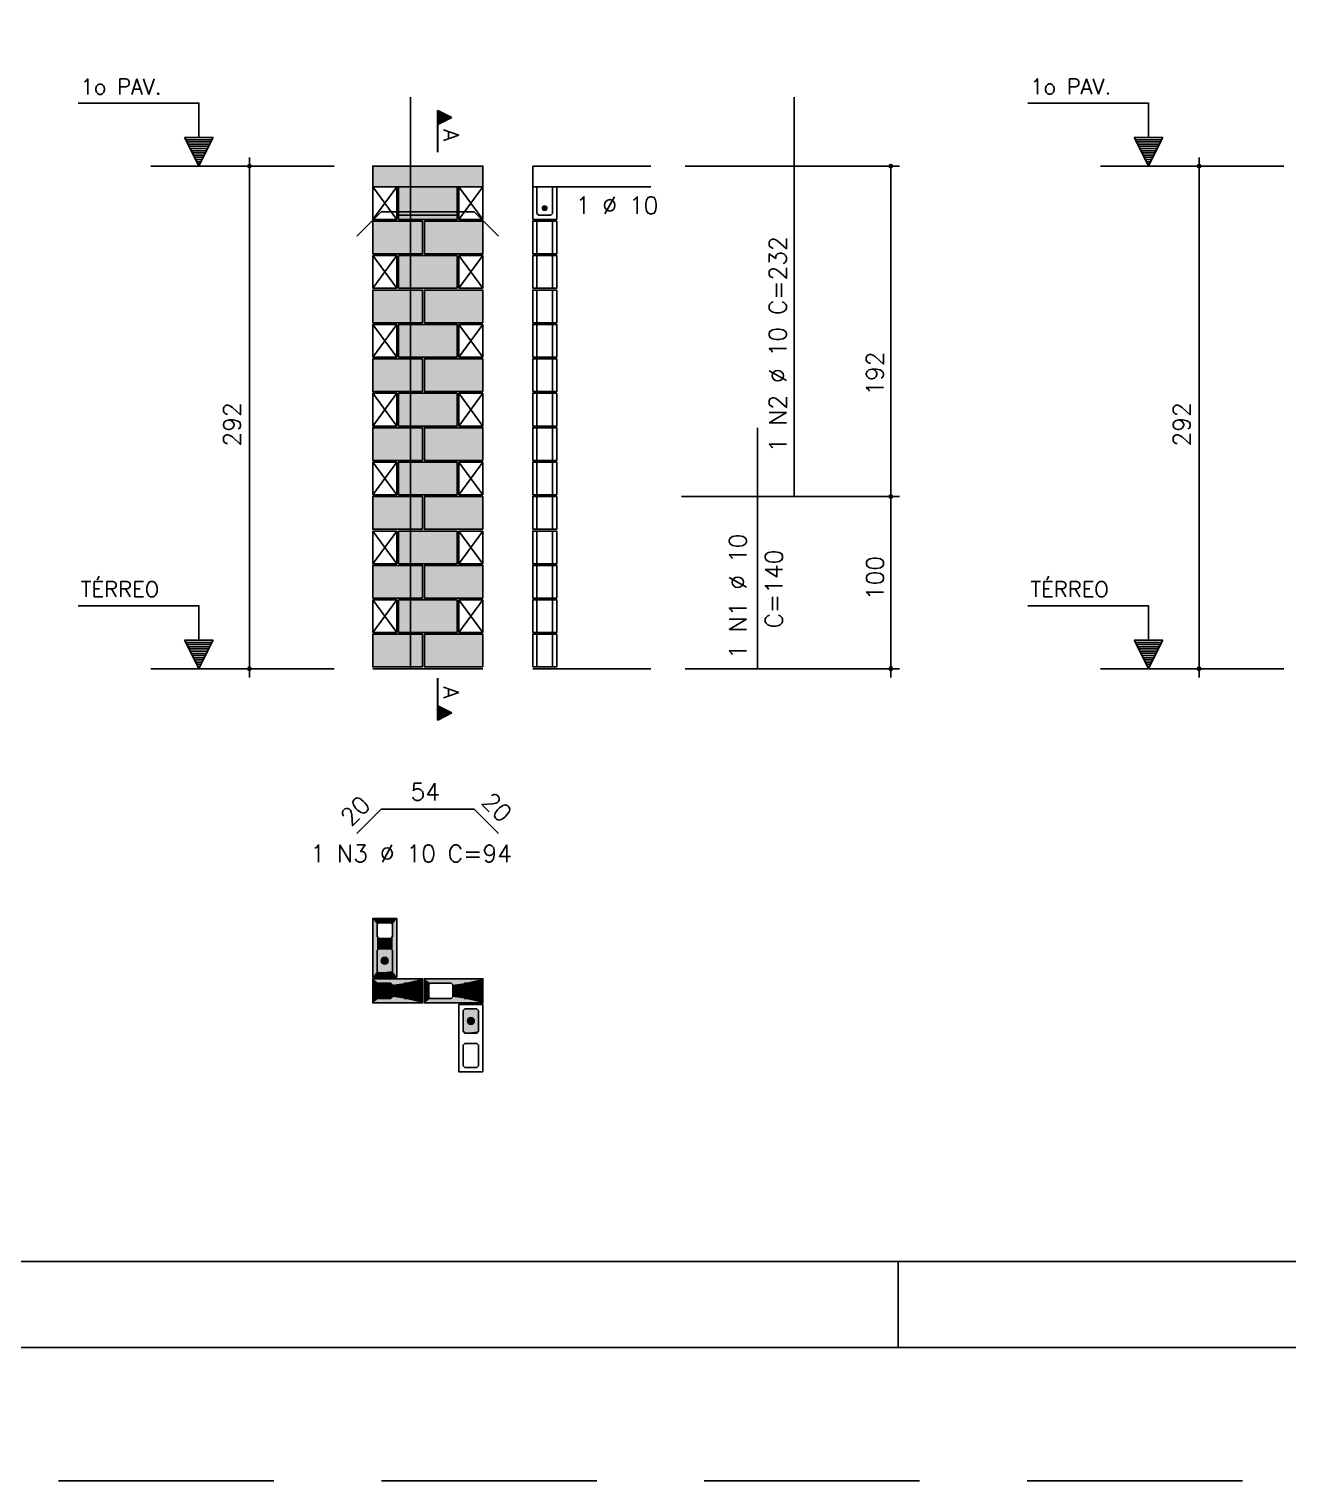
# Model space of a CAD drawing. Extents: x -1.9 to 86, y -1.6 to 60.9.
# Drawn here: x 23.96 to 38.58, y -1.55 to 15.32 of the extents above; entities that cross this region are included whole.
import ezdxf

# ---------------------------------------------------------------- set-up
doc = ezdxf.new("R2010")
doc.units = 0
doc.header["$MEASUREMENT"] = 0
doc.linetypes.add('ESTILO_TQS_0001', pattern=[0.45, 0.3, -0.15])
doc.linetypes.add('HIDDEN', pattern=[0.375, 0.25, -0.125])
doc.layers.get('0').update_dxf_attribs({"linetype": 'CONTINUOUS'})
doc.layers.get('Defpoints').update_dxf_attribs({"linetype": 'CONTINUOUS'})
for name, color, linetype in [('ARQ_FOLHA', 7, 'CONTINUOUS'), ('PENA_01', 1, 'CONTINUOUS'), ('PENA_02', 2, 'CONTINUOUS'), ('PENA_03', 3, 'CONTINUOUS'), ('PENA_05', 5, 'CONTINUOUS'), ('PENA_09', 254, 'CONTINUOUS'), ('PENA_11', 252, 'CONTINUOUS'), ('PENA_21', 100, 'CONTINUOUS'), ('PENA_27', 21, 'CONTINUOUS')]:
    doc.layers.add(name, color=color, linetype=linetype)
doc.styles.get("Standard").update_dxf_attribs({"font": 'ROMANS.SHX'})

# ---------------------------------------------------------------- blocks, each defined once
blk = doc.blocks.new('FOLHA A1 - 841 X 594')
at = {"layer": 'ARQ_FOLHA', "color": 1}
blk.add_line((-500.5, 10), (-500.5, 0), dxfattribs=at)
for points in [[(-841, 0), (0, 0), (0, 594), (-841, 594)], [(-816, 10), (-10, 10), (-10, 584), (-816, 584)]]:
    blk.add_lwpolyline(points, close=True, dxfattribs=at)
at = {"layer": 'Defpoints', "color": 8, "linetype": 'HIDDEN', "ltscale": 100}
blk.add_lwpolyline([(-860.5, 609.5), (-860.5, -15.5), (19.5, -15.5), (19.5, 609.5)], close=True, dxfattribs=at)
blk = doc.blocks.new('*U24')
blk.add_blockref('FOLHA A1 - 841 X 594', (0, 0))

msp = doc.modelspace()

# ---------------------------------------------------------------- linework, layer by layer
at = {"layer": 'PENA_01', "linetype": 'Continuous'}
for p, q in [((25.370268, 13.724869), (27.501132, 13.724869)), ((36.400432, 13.725069), (38.531295, 13.725069)), ((28.248624, 13.154869), (28.928624, 13.154869)), ((25.370268, 7.884869), (27.501132, 7.884869)), ((36.400432, 7.885069), (38.531295, 7.885069))]:
    msp.add_line(p, q, dxfattribs=at)
for points in [[(28.178624, 4.91211), (28.178624, 4.77211), (28.158624, 4.75211), (28.018624, 4.75211), (27.998624, 4.77211), (27.998624, 4.91211), (28.018624, 4.93211), (28.158624, 4.93211), (28.178624, 4.91211)], [(28.178624, 4.61211), (28.178624, 4.37211), (28.158624, 4.35211), (28.018624, 4.35211), (27.998624, 4.37211), (27.998624, 4.61211), (28.018624, 4.63211), (28.158624, 4.63211), (28.178624, 4.61211)], [(28.858624, 4.23211), (28.618624, 4.23211), (28.598624, 4.21211), (28.598624, 4.07211), (28.618624, 4.05211), (28.858624, 4.05211), (28.878624, 4.07211), (28.878624, 4.21211), (28.858624, 4.23211)], [(29.158624, 4.23211), (29.018624, 4.23211), (28.998624, 4.21211), (28.998624, 4.07211), (29.018624, 4.05211), (29.158624, 4.05211), (29.178624, 4.07211), (29.178624, 4.21211), (29.158624, 4.23211)], [(29.158624, 3.65211), (29.178624, 3.67211), (29.178624, 3.91211), (29.158624, 3.93211), (29.018624, 3.93211), (28.998624, 3.91211), (28.998624, 3.67211), (29.018624, 3.65211), (29.158624, 3.65211)], [(29.158624, 3.25211), (29.178624, 3.27211), (29.178624, 3.51211), (29.158624, 3.53211), (29.018624, 3.53211), (28.998624, 3.51211), (28.998624, 3.27211), (29.018624, 3.25211), (29.158624, 3.25211)]]:
    msp.add_lwpolyline(points, dxfattribs=at)
at = {"layer": 'PENA_01', "linetype": 'ESTILO_TQS_0001'}
for points in [[(27.998624, 4.21211), (28.018624, 4.23211), (28.158624, 4.23211), (28.178624, 4.21211), (28.178624, 4.07211), (28.158624, 4.05211), (28.018624, 4.05211), (27.998624, 4.07211), (27.998624, 4.21211)], [(28.298624, 4.21211), (28.318624, 4.23211), (28.458624, 4.23211), (28.478624, 4.21211), (28.478624, 4.07211), (28.458624, 4.05211), (28.318624, 4.05211), (28.298624, 4.07211), (28.298624, 4.21211)]]:
    msp.add_lwpolyline(points, dxfattribs=at)
at = {"layer": 'PENA_02', "linetype": 'Continuous'}
for p, q in [((27.948624, 13.104869), (27.948624, 13.484869)), ((27.948624, 13.484869), (28.228624, 13.484869)), ((28.228624, 13.484869), (28.228624, 13.104869)), ((28.948624, 13.104869), (28.948624, 13.484869)), ((28.948624, 13.484869), (29.228624, 13.484869)), ((29.228624, 13.484869), (29.228624, 13.104869)), ((28.228624, 13.104869), (27.948624, 13.104869)), ((29.228624, 13.104869), (28.948624, 13.104869)), ((27.948624, 12.304869), (27.948624, 12.684869)), ((27.948624, 12.684869), (28.228624, 12.684869)), ((28.228624, 12.684869), (28.228624, 12.304869)), ((28.948624, 12.304869), (28.948624, 12.684869)), ((28.948624, 12.684869), (29.228624, 12.684869)), ((29.228624, 12.684869), (29.228624, 12.304869)), ((28.228624, 12.304869), (27.948624, 12.304869)), ((29.228624, 12.304869), (28.948624, 12.304869)), ((27.948624, 11.504869), (27.948624, 11.884869)), ((27.948624, 11.884869), (28.228624, 11.884869)), ((28.228624, 11.884869), (28.228624, 11.504869)), ((28.948624, 11.504869), (28.948624, 11.884869)), ((28.948624, 11.884869), (29.228624, 11.884869)), ((29.228624, 11.884869), (29.228624, 11.504869)), ((28.228624, 11.504869), (27.948624, 11.504869)), ((29.228624, 11.504869), (28.948624, 11.504869)), ((27.948624, 10.704869), (27.948624, 11.084869)), ((27.948624, 11.084869), (28.228624, 11.084869)), ((28.228624, 11.084869), (28.228624, 10.704869)), ((28.948624, 10.704869), (28.948624, 11.084869)), ((28.948624, 11.084869), (29.228624, 11.084869)), ((29.228624, 11.084869), (29.228624, 10.704869)), ((28.228624, 10.704869), (27.948624, 10.704869)), ((29.228624, 10.704869), (28.948624, 10.704869)), ((27.948624, 9.904869), (27.948624, 10.284869)), ((27.948624, 10.284869), (28.228624, 10.284869)), ((28.228624, 10.284869), (28.228624, 9.904869)), ((28.948624, 9.904869), (28.948624, 10.284869)), ((28.948624, 10.284869), (29.228624, 10.284869)), ((29.228624, 10.284869), (29.228624, 9.904869)), ((28.228624, 9.904869), (27.948624, 9.904869)), ((29.228624, 9.904869), (28.948624, 9.904869)), ((27.948624, 9.104869), (27.948624, 9.484869)), ((27.948624, 9.484869), (28.228624, 9.484869)), ((28.228624, 9.484869), (28.228624, 9.104869)), ((28.948624, 9.104869), (28.948624, 9.484869)), ((28.948624, 9.484869), (29.228624, 9.484869)), ((29.228624, 9.484869), (29.228624, 9.104869)), ((28.228624, 9.104869), (27.948624, 9.104869)), ((29.228624, 9.104869), (28.948624, 9.104869)), ((27.948624, 8.304869), (27.948624, 8.684869)), ((27.948624, 8.684869), (28.228624, 8.684869)), ((28.228624, 8.684869), (28.228624, 8.304869)), ((28.948624, 8.304869), (28.948624, 8.684869)), ((28.948624, 8.684869), (29.228624, 8.684869)), ((29.228624, 8.684869), (29.228624, 8.304869)), ((28.228624, 8.304869), (27.948624, 8.304869)), ((29.228624, 8.304869), (28.948624, 8.304869)), ((27.948624, 7.884869), (29.228624, 7.884869))]:
    msp.add_line(p, q, dxfattribs=at)
for points in [[(29.228624, 13.484869), (29.228624, 13.724869), (27.948624, 13.724869), (27.948624, 13.484869), (29.228624, 13.484869)], [(28.248624, 13.104869), (28.928624, 13.104869), (28.928624, 13.484869), (28.248624, 13.484869), (28.248624, 13.104869)], [(27.948624, 12.704869), (28.528624, 12.704869), (28.528624, 13.084869), (27.948624, 13.084869), (27.948624, 12.704869)], [(28.548624, 12.704869), (29.228624, 12.704869), (29.228624, 13.084869), (28.548624, 13.084869), (28.548624, 12.704869)], [(28.928624, 12.304869), (28.248624, 12.304869), (28.248624, 12.684869), (28.928624, 12.684869), (28.928624, 12.304869)], [(28.528624, 11.904869), (27.948624, 11.904869), (27.948624, 12.284869), (28.528624, 12.284869), (28.528624, 11.904869)], [(29.228624, 11.904869), (28.548624, 11.904869), (28.548624, 12.284869), (29.228624, 12.284869), (29.228624, 11.904869)], [(28.928624, 11.504869), (28.248624, 11.504869), (28.248624, 11.884869), (28.928624, 11.884869), (28.928624, 11.504869)], [(28.528624, 11.104869), (27.948624, 11.104869), (27.948624, 11.484869), (28.528624, 11.484869), (28.528624, 11.104869)], [(29.228624, 11.104869), (28.548624, 11.104869), (28.548624, 11.484869), (29.228624, 11.484869), (29.228624, 11.104869)], [(28.928624, 10.704869), (28.248624, 10.704869), (28.248624, 11.084869), (28.928624, 11.084869), (28.928624, 10.704869)], [(28.528624, 10.304869), (27.948624, 10.304869), (27.948624, 10.684869), (28.528624, 10.684869), (28.528624, 10.304869)], [(29.228624, 10.304869), (28.548624, 10.304869), (28.548624, 10.684869), (29.228624, 10.684869), (29.228624, 10.304869)], [(28.928624, 9.904869), (28.248624, 9.904869), (28.248624, 10.284869), (28.928624, 10.284869), (28.928624, 9.904869)], [(28.528624, 9.504869), (27.948624, 9.504869), (27.948624, 9.884869), (28.528624, 9.884869), (28.528624, 9.504869)], [(29.228624, 9.504869), (28.548624, 9.504869), (28.548624, 9.884869), (29.228624, 9.884869), (29.228624, 9.504869)], [(28.928624, 9.104869), (28.248624, 9.104869), (28.248624, 9.484869), (28.928624, 9.484869), (28.928624, 9.104869)], [(28.528624, 8.704869), (27.948624, 8.704869), (27.948624, 9.084869), (28.528624, 9.084869), (28.528624, 8.704869)], [(29.228624, 8.704869), (28.548624, 8.704869), (28.548624, 9.084869), (29.228624, 9.084869), (29.228624, 8.704869)], [(28.928624, 8.304869), (28.248624, 8.304869), (28.248624, 8.684869), (28.928624, 8.684869), (28.928624, 8.304869)], [(28.528624, 7.904869), (27.948624, 7.904869), (27.948624, 8.284869), (28.528624, 8.284869), (28.528624, 7.904869)], [(29.228624, 7.904869), (28.548624, 7.904869), (28.548624, 8.284869), (29.228624, 8.284869), (29.228624, 7.904869)], [(28.228624, 4.98211), (28.228624, 4.30211), (27.948624, 4.30211), (27.948624, 4.98211), (28.228624, 4.98211)], [(27.948624, 4.28211), (28.528624, 4.28211), (28.528624, 4.00211), (27.948624, 4.00211), (27.948624, 4.28211)], [(29.228624, 4.28211), (28.548624, 4.28211), (28.548624, 4.00211), (29.228624, 4.00211), (29.228624, 4.28211)], [(29.228624, 3.20211), (29.228624, 3.98211), (28.948624, 3.98211), (28.948624, 3.20211), (29.228624, 3.20211)]]:
    msp.add_lwpolyline(points, dxfattribs=at)
for centre, radius in [((26.516414, 13.724869), 0.02), ((26.516414, 13.724869), 0.01), ((33.966595, 13.724869), 0.02), ((33.966595, 13.724869), 0.01), ((37.546577, 13.725069), 0.02), ((37.546577, 13.725069), 0.01), ((33.966595, 9.884869), 0.02), ((33.966595, 9.884869), 0.01), ((26.516414, 7.884869), 0.02), ((26.516414, 7.884869), 0.01), ((33.966595, 7.884869), 0.02), ((33.966595, 7.884869), 0.01), ((37.546577, 7.885069), 0.02), ((37.546577, 7.885069), 0.01)]:
    msp.add_circle(centre, radius, dxfattribs=at)
at = {"layer": 'PENA_03', "linetype": 'Continuous'}
for p, q in [((25.929267, 14.456734), (24.529267, 14.456734)), ((25.929267, 14.056734), (25.929267, 14.456734)), ((25.930667, 14.056734), (25.930667, 14.458134)), ((28.702642, 13.886184), (28.702642, 14.372566)), ((28.702642, 14.372566), (28.868575, 14.2896)), ((28.703337, 14.371438), (28.867014, 14.2896)), ((28.703338, 14.371438), (28.703338, 14.207761)), ((28.715406, 14.366184), (28.715406, 14.213015)), ((28.72817, 14.359802), (28.72817, 14.219397)), ((28.740934, 14.35342), (28.740934, 14.225779)), ((28.753698, 14.347038), (28.753698, 14.232161)), ((28.766462, 14.340656), (28.766462, 14.238543)), ((36.95943, 14.456934), (35.55943, 14.456934)), ((36.95943, 14.056934), (36.95943, 14.456934)), ((36.96083, 14.056934), (36.96083, 14.458334)), ((28.868575, 14.2896), (28.703337, 14.206981)), ((28.867014, 14.2896), (28.703338, 14.207761)), ((28.703338, 14.206981), (28.703338, 13.886184)), ((28.779226, 14.334274), (28.779226, 14.244925)), ((28.79199, 14.327892), (28.79199, 14.251307)), ((28.804754, 14.32151), (28.804754, 14.257689)), ((28.817518, 14.315128), (28.817518, 14.264071)), ((28.830282, 14.308746), (28.830282, 14.270453)), ((28.843047, 14.302364), (28.843047, 14.276835)), ((28.855811, 14.295982), (28.855811, 14.283218)), ((25.929967, 13.724869), (25.764034, 14.056734)), ((25.764034, 14.056734), (25.929267, 14.056734)), ((25.929967, 13.727991), (25.76629, 14.055343)), ((26.093643, 14.055343), (25.76629, 14.055343)), ((26.083136, 14.031206), (25.776797, 14.031206)), ((26.070372, 14.005678), (25.789562, 14.005678)), ((26.0959, 14.056734), (25.929967, 13.724869)), ((26.093643, 14.055344), (25.929967, 13.72799)), ((25.930667, 14.056734), (26.0959, 14.056734)), ((36.96013, 13.725069), (36.794197, 14.056934)), ((36.794197, 14.056934), (36.95943, 14.056934)), ((36.96013, 13.728191), (36.796453, 14.055543)), ((37.123806, 14.055543), (36.796453, 14.055543)), ((37.113299, 14.031406), (36.806961, 14.031406)), ((37.100535, 14.005878), (36.819725, 14.005878)), ((37.126063, 14.056934), (36.96013, 13.725069)), ((37.123806, 14.055544), (36.96013, 13.72819)), ((36.96083, 14.056934), (37.126063, 14.056934)), ((26.057608, 13.98015), (25.802326, 13.98015)), ((26.044843, 13.954622), (25.81509, 13.954622)), ((26.032079, 13.929094), (25.827854, 13.929094)), ((26.019315, 13.903566), (25.840618, 13.903566)), ((26.006551, 13.878038), (25.853382, 13.878038)), ((25.993787, 13.85251), (25.866146, 13.85251)), ((37.087771, 13.98035), (36.832489, 13.98035)), ((37.075006, 13.954822), (36.845253, 13.954822)), ((37.062242, 13.929294), (36.858017, 13.929294)), ((37.049478, 13.903766), (36.870781, 13.903766)), ((37.036714, 13.878238), (36.883545, 13.878238)), ((37.02395, 13.85271), (36.896309, 13.85271)), ((25.981023, 13.826982), (25.87891, 13.826982)), ((25.968259, 13.801454), (25.891674, 13.801454)), ((25.955495, 13.775925), (25.904438, 13.775925)), ((25.942731, 13.750397), (25.917203, 13.750397)), ((26.516414, 7.784336), (26.516414, 13.824869)), ((29.806599, 13.724869), (29.806599, 13.104869)), ((29.806599, 13.724869), (31.177279, 13.724869)), ((31.577279, 13.724869), (34.066595, 13.724869)), ((33.966595, 7.784336), (33.966595, 13.724869)), ((37.011186, 13.827182), (36.909073, 13.827182)), ((36.998422, 13.801654), (36.921837, 13.801654)), ((36.985658, 13.776125), (36.934601, 13.776125)), ((36.972894, 13.750597), (36.947366, 13.750597)), ((37.546577, 7.784536), (37.546577, 13.825069)), ((28.228624, 13.104869), (27.948624, 13.484869)), ((27.948624, 13.104869), (28.228624, 13.484869)), ((29.228624, 13.104869), (28.948624, 13.484869)), ((28.948624, 13.104869), (29.228624, 13.484869)), ((29.806599, 13.484869), (31.177279, 13.484869)), ((29.856599, 12.704869), (29.856599, 13.084869)), ((30.036599, 12.704869), (30.036599, 13.084869)), ((28.228624, 12.304869), (27.948624, 12.684869)), ((27.948624, 12.304869), (28.228624, 12.684869)), ((29.228624, 12.304869), (28.948624, 12.684869)), ((28.948624, 12.304869), (29.228624, 12.684869)), ((29.856599, 12.304869), (29.856599, 12.684869)), ((30.036599, 12.304869), (30.036599, 12.684869)), ((29.856599, 11.904869), (29.856599, 12.284869)), ((30.036599, 11.904869), (30.036599, 12.284869)), ((28.228624, 11.504869), (27.948624, 11.884869)), ((27.948624, 11.504869), (28.228624, 11.884869)), ((29.228624, 11.504869), (28.948624, 11.884869)), ((28.948624, 11.504869), (29.228624, 11.884869)), ((29.856599, 11.504869), (29.856599, 11.884869)), ((30.036599, 11.504869), (30.036599, 11.884869)), ((29.856599, 11.104869), (29.856599, 11.484869)), ((30.036599, 11.104869), (30.036599, 11.484869)), ((28.228624, 10.704869), (27.948624, 11.084869)), ((27.948624, 10.704869), (28.228624, 11.084869)), ((29.228624, 10.704869), (28.948624, 11.084869)), ((28.948624, 10.704869), (29.228624, 11.084869)), ((29.856599, 10.704869), (29.856599, 11.084869)), ((30.036599, 10.704869), (30.036599, 11.084869)), ((29.856599, 10.304869), (29.856599, 10.684869)), ((30.036599, 10.304869), (30.036599, 10.684869)), ((28.228624, 9.904869), (27.948624, 10.284869)), ((27.948624, 9.904869), (28.228624, 10.284869)), ((29.228624, 9.904869), (28.948624, 10.284869)), ((28.948624, 9.904869), (29.228624, 10.284869)), ((29.856599, 9.904869), (29.856599, 10.284869)), ((30.036599, 9.904869), (30.036599, 10.284869)), ((29.856599, 9.504869), (29.856599, 9.884869)), ((30.036599, 9.504869), (30.036599, 9.884869)), ((31.535347, 9.884869), (34.066595, 9.884869)), ((28.228624, 9.104869), (27.948624, 9.484869)), ((27.948624, 9.104869), (28.228624, 9.484869)), ((29.228624, 9.104869), (28.948624, 9.484869)), ((28.948624, 9.104869), (29.228624, 9.484869)), ((29.856599, 9.104869), (29.856599, 9.484869)), ((30.036599, 9.104869), (30.036599, 9.484869)), ((29.856599, 8.704869), (29.856599, 9.084869)), ((30.036599, 8.704869), (30.036599, 9.084869)), ((25.929267, 8.616734), (24.529267, 8.616734)), ((25.929267, 8.216734), (25.929267, 8.616734)), ((25.930667, 8.216734), (25.930667, 8.618134)), ((28.228624, 8.304869), (27.948624, 8.684869)), ((27.948624, 8.304869), (28.228624, 8.684869)), ((29.228624, 8.304869), (28.948624, 8.684869)), ((28.948624, 8.304869), (29.228624, 8.684869)), ((29.856599, 8.304869), (29.856599, 8.684869)), ((30.036599, 8.304869), (30.036599, 8.684869)), ((36.95943, 8.616934), (35.55943, 8.616934)), ((36.95943, 8.216934), (36.95943, 8.616934)), ((36.96083, 8.216934), (36.96083, 8.618334)), ((29.856599, 7.904869), (29.856599, 8.284869)), ((30.036599, 7.904869), (30.036599, 8.284869)), ((25.929967, 7.884869), (25.764034, 8.216734)), ((25.764034, 8.216734), (25.929267, 8.216734)), ((25.929967, 7.887991), (25.76629, 8.215343)), ((26.093643, 8.215343), (25.76629, 8.215343)), ((26.083136, 8.191206), (25.776797, 8.191206)), ((26.070372, 8.165678), (25.789562, 8.165678)), ((26.057608, 8.14015), (25.802326, 8.14015)), ((26.044843, 8.114622), (25.81509, 8.114622)), ((26.0959, 8.216734), (25.929967, 7.884869)), ((26.093643, 8.215344), (25.929967, 7.88799)), ((25.930667, 8.216734), (26.0959, 8.216734)), ((36.96013, 7.885069), (36.794197, 8.216934)), ((36.794197, 8.216934), (36.95943, 8.216934)), ((36.96013, 7.888191), (36.796453, 8.215543)), ((37.123806, 8.215543), (36.796453, 8.215543)), ((37.113299, 8.191406), (36.806961, 8.191406)), ((37.100535, 8.165878), (36.819725, 8.165878)), ((37.087771, 8.14035), (36.832489, 8.14035)), ((37.075006, 8.114822), (36.845253, 8.114822)), ((37.126063, 8.216934), (36.96013, 7.885069)), ((37.123806, 8.215544), (36.96013, 7.88819)), ((36.96083, 8.216934), (37.126063, 8.216934)), ((26.032079, 8.089094), (25.827854, 8.089094)), ((26.019315, 8.063566), (25.840618, 8.063566)), ((26.006551, 8.038038), (25.853382, 8.038038)), ((25.993787, 8.01251), (25.866146, 8.01251)), ((25.981023, 7.986982), (25.87891, 7.986982)), ((25.968259, 7.961454), (25.891674, 7.961454)), ((25.955495, 7.935925), (25.904438, 7.935925)), ((37.062242, 8.089294), (36.858017, 8.089294)), ((37.049478, 8.063766), (36.870781, 8.063766)), ((37.036714, 8.038238), (36.883545, 8.038238)), ((37.02395, 8.01271), (36.896309, 8.01271)), ((37.011186, 7.987182), (36.909073, 7.987182)), ((36.998422, 7.961654), (36.921837, 7.961654)), ((36.985658, 7.936125), (36.934601, 7.936125)), ((25.942731, 7.910397), (25.917203, 7.910397)), ((28.702642, 7.774011), (28.702642, 7.287629)), ((28.703338, 7.453214), (28.703338, 7.774011)), ((29.806599, 7.884869), (31.177279, 7.884869)), ((31.577279, 7.884869), (34.066595, 7.884869)), ((36.972894, 7.910597), (36.947366, 7.910597)), ((28.868575, 7.370595), (28.703337, 7.453214)), ((28.703338, 7.288757), (28.703338, 7.452434)), ((28.867014, 7.370595), (28.703338, 7.452434)), ((28.715406, 7.294011), (28.715406, 7.44718)), ((28.72817, 7.300393), (28.72817, 7.440798)), ((28.740934, 7.306775), (28.740934, 7.434416)), ((28.753698, 7.313157), (28.753698, 7.428034)), ((28.702642, 7.287629), (28.868575, 7.370595)), ((28.703337, 7.288757), (28.867014, 7.370595)), ((28.766462, 7.319539), (28.766462, 7.421652)), ((28.779226, 7.325921), (28.779226, 7.41527)), ((28.79199, 7.332303), (28.79199, 7.408888)), ((28.804754, 7.338685), (28.804754, 7.402506)), ((28.817518, 7.345067), (28.817518, 7.396124)), ((28.830282, 7.351449), (28.830282, 7.389742)), ((28.843047, 7.357831), (28.843047, 7.38336)), ((28.855811, 7.364213), (28.855811, 7.376977))]:
    msp.add_line(p, q, dxfattribs=at)
for points in [[(29.806599, 13.104869), (30.086599, 13.104869), (30.086599, 13.484869)], [(30.036599, 13.484869), (30.036599, 13.174869), (30.016599, 13.154869), (29.876599, 13.154869), (29.856599, 13.174869), (29.856599, 13.484869)], [(29.971148, 13.235859), (29.968987, 13.246027), (29.962876, 13.254437), (29.953874, 13.259635), (29.943535, 13.260722), (29.933648, 13.25751), (29.925923, 13.250554), (29.921695, 13.241057), (29.921695, 13.230661), (29.925923, 13.221164), (29.933648, 13.214208), (29.943535, 13.210996), (29.953874, 13.212082), (29.962876, 13.21728), (29.968987, 13.22569), (29.971148, 13.235859)], [(29.806599, 12.704869), (30.086599, 12.704869), (30.086599, 13.084869), (29.806599, 13.084869), (29.806599, 12.704869)], [(29.806599, 12.304869), (30.086599, 12.304869), (30.086599, 12.684869), (29.806599, 12.684869), (29.806599, 12.304869)], [(29.806599, 11.904869), (30.086599, 11.904869), (30.086599, 12.284869), (29.806599, 12.284869), (29.806599, 11.904869)], [(29.806599, 11.504869), (30.086599, 11.504869), (30.086599, 11.884869), (29.806599, 11.884869), (29.806599, 11.504869)], [(29.806599, 11.104869), (30.086599, 11.104869), (30.086599, 11.484869), (29.806599, 11.484869), (29.806599, 11.104869)], [(29.806599, 10.704869), (30.086599, 10.704869), (30.086599, 11.084869), (29.806599, 11.084869), (29.806599, 10.704869)], [(29.806599, 10.304869), (30.086599, 10.304869), (30.086599, 10.684869), (29.806599, 10.684869), (29.806599, 10.304869)], [(29.806599, 9.904869), (30.086599, 9.904869), (30.086599, 10.284869), (29.806599, 10.284869), (29.806599, 9.904869)], [(29.806599, 9.504869), (30.086599, 9.504869), (30.086599, 9.884869), (29.806599, 9.884869), (29.806599, 9.504869)], [(29.806599, 9.104869), (30.086599, 9.104869), (30.086599, 9.484869), (29.806599, 9.484869), (29.806599, 9.104869)], [(29.806599, 8.704869), (30.086599, 8.704869), (30.086599, 9.084869), (29.806599, 9.084869), (29.806599, 8.704869)], [(29.806599, 8.304869), (30.086599, 8.304869), (30.086599, 8.684869), (29.806599, 8.684869), (29.806599, 8.304869)], [(29.806599, 7.904869), (30.086599, 7.904869), (30.086599, 8.284869), (29.806599, 8.284869), (29.806599, 7.904869)], [(28.018624, 4.35211), (27.998624, 4.37211), (27.998624, 4.61211), (28.018624, 4.63211), (28.158624, 4.63211), (28.178624, 4.61211), (28.178624, 4.37211), (28.158624, 4.35211), (28.018624, 4.35211)], [(28.178624, 4.07211), (28.158624, 4.05211), (28.018624, 4.05211), (27.998624, 4.07211), (27.998624, 4.21211), (28.018624, 4.23211), (28.158624, 4.23211), (28.178624, 4.21211), (28.178624, 4.07211)], [(28.478624, 4.07211), (28.458624, 4.05211), (28.318624, 4.05211), (28.298624, 4.07211), (28.298624, 4.21211), (28.318624, 4.23211), (28.458624, 4.23211), (28.478624, 4.21211), (28.478624, 4.07211)], [(29.178624, 4.07211), (29.158624, 4.05211), (29.018624, 4.05211), (28.998624, 4.07211), (28.998624, 4.21211), (29.018624, 4.23211), (29.158624, 4.23211), (29.178624, 4.21211), (29.178624, 4.07211)], [(29.018624, 3.65211), (28.998624, 3.67211), (28.998624, 3.91211), (29.018624, 3.93211), (29.158624, 3.93211), (29.178624, 3.91211), (29.178624, 3.67211), (29.158624, 3.65211), (29.018624, 3.65211)]]:
    msp.add_lwpolyline(points, dxfattribs=at)
for centre, radius in [((29.946148, 13.235859), 0.025), ((28.088624, 4.49211), 0.04), ((28.088624, 4.14211), 0.04), ((28.388624, 4.14211), 0.04), ((29.088624, 4.14211), 0.04), ((29.088624, 3.79211), 0.04)]:
    msp.add_circle(centre, radius, dxfattribs=at)
for points in [[(29.971148, 13.235859), (29.925923, 13.250554), (29.921695, 13.241057)], [(29.971148, 13.235859), (29.921695, 13.241057), (29.921695, 13.230661)], [(29.971148, 13.235859), (29.921695, 13.230661), (29.925923, 13.221164)], [(29.971148, 13.235859), (29.933648, 13.25751), (29.922656, 13.244409)], [(29.971148, 13.235859), (29.922656, 13.244409), (29.922656, 13.227308)], [(29.971148, 13.235859), (29.922656, 13.227308), (29.933648, 13.214208)], [(29.971148, 13.235859), (29.933648, 13.25751), (29.925923, 13.250554)], [(29.971148, 13.235859), (29.925923, 13.221164), (29.933648, 13.214208)], [(29.971148, 13.235859), (29.943535, 13.260722), (29.933648, 13.25751)], [(29.971148, 13.235859), (29.950489, 13.260479), (29.933648, 13.25751)], [(29.971148, 13.235859), (29.933648, 13.214208), (29.950489, 13.211239)], [(29.971148, 13.235859), (29.933648, 13.214208), (29.943535, 13.210996)], [(29.971148, 13.235859), (29.953874, 13.259635), (29.943535, 13.260722)], [(29.971148, 13.235859), (29.943535, 13.210996), (29.953874, 13.212082)], [(29.971148, 13.235859), (29.965299, 13.251929), (29.950489, 13.260479)], [(29.971148, 13.235859), (29.950489, 13.211239), (29.965299, 13.219789)], [(29.971148, 13.235859), (29.962876, 13.254437), (29.953874, 13.259635)], [(29.971148, 13.235859), (29.953874, 13.212082), (29.962876, 13.21728)], [(29.971148, 13.235859), (29.968987, 13.246027), (29.962876, 13.254437)], [(29.971148, 13.235859), (29.962876, 13.21728), (29.968987, 13.22569)], [(29.971148, 13.235859), (29.965299, 13.219789), (29.971148, 13.235859)], [(29.971148, 13.235859), (29.968987, 13.22569), (29.971148, 13.235859)], [(28.128624, 4.49211), (28.068624, 4.526751), (28.051036, 4.505791)], [(28.128624, 4.49211), (28.051036, 4.505791), (28.051036, 4.478429)], [(28.128624, 4.49211), (28.051036, 4.478429), (28.068624, 4.457469)], [(28.128624, 4.49211), (28.09557, 4.531502), (28.068624, 4.526751)], [(28.128624, 4.49211), (28.068624, 4.457469), (28.09557, 4.452717)], [(28.128624, 4.49211), (28.119266, 4.517821), (28.09557, 4.531502)], [(28.128624, 4.49211), (28.09557, 4.452717), (28.119266, 4.466398)], [(28.128624, 4.49211), (28.119266, 4.466398), (28.128624, 4.49211)], [(28.128624, 4.14211), (28.068624, 4.176751), (28.051036, 4.155791)], [(28.128624, 4.14211), (28.051036, 4.155791), (28.051036, 4.128429)], [(28.128624, 4.14211), (28.051036, 4.128429), (28.068624, 4.107469)], [(28.128624, 4.14211), (28.09557, 4.181502), (28.068624, 4.176751)], [(28.128624, 4.14211), (28.068624, 4.107469), (28.09557, 4.102717)], [(28.128624, 4.14211), (28.119266, 4.167821), (28.09557, 4.181502)], [(28.128624, 4.14211), (28.09557, 4.102717), (28.119266, 4.116398)], [(28.128624, 4.14211), (28.119266, 4.116398), (28.128624, 4.14211)], [(28.428624, 4.14211), (28.368624, 4.176751), (28.351036, 4.155791)], [(28.428624, 4.14211), (28.351036, 4.155791), (28.351036, 4.128429)], [(28.428624, 4.14211), (28.351036, 4.128429), (28.368624, 4.107469)], [(28.428624, 4.14211), (28.39557, 4.181502), (28.368624, 4.176751)], [(28.428624, 4.14211), (28.368624, 4.107469), (28.39557, 4.102717)], [(28.428624, 4.14211), (28.419266, 4.167821), (28.39557, 4.181502)], [(28.428624, 4.14211), (28.39557, 4.102717), (28.419266, 4.116398)], [(28.428624, 4.14211), (28.419266, 4.116398), (28.428624, 4.14211)], [(29.128624, 4.14211), (29.068624, 4.176751), (29.051036, 4.155791)], [(29.128624, 4.14211), (29.051036, 4.155791), (29.051036, 4.128429)], [(29.128624, 4.14211), (29.051036, 4.128429), (29.068624, 4.107469)], [(29.128624, 4.14211), (29.09557, 4.181502), (29.068624, 4.176751)], [(29.128624, 4.14211), (29.068624, 4.107469), (29.09557, 4.102717)], [(29.128624, 4.14211), (29.119266, 4.167821), (29.09557, 4.181502)], [(29.128624, 4.14211), (29.09557, 4.102717), (29.119266, 4.116398)], [(29.128624, 4.14211), (29.119266, 4.116398), (29.128624, 4.14211)], [(29.128624, 3.79211), (29.068624, 3.826751), (29.051036, 3.805791)], [(29.128624, 3.79211), (29.051036, 3.805791), (29.051036, 3.778429)], [(29.128624, 3.79211), (29.051036, 3.778429), (29.068624, 3.757469)], [(29.128624, 3.79211), (29.09557, 3.831502), (29.068624, 3.826751)], [(29.128624, 3.79211), (29.068624, 3.757469), (29.09557, 3.752717)], [(29.128624, 3.79211), (29.119266, 3.817821), (29.09557, 3.831502)], [(29.128624, 3.79211), (29.09557, 3.752717), (29.119266, 3.766398)], [(29.128624, 3.79211), (29.119266, 3.766398), (29.128624, 3.79211)]]:
    msp.add_solid(points, dxfattribs=at)
at = {"layer": 'PENA_05', "linetype": 'Continuous'}
for p, q in [((32.842844, 9.884869), (32.842844, 14.524869)), ((28.048624, 13.194869), (27.765781, 12.912026)), ((29.128624, 13.194869), (28.048624, 13.194869)), ((29.411467, 12.912026), (29.128624, 13.194869)), ((32.41692, 7.884869), (32.41692, 10.684869)), ((28.048624, 6.254581), (27.765781, 5.971738)), ((29.128624, 6.254581), (28.048624, 6.254581)), ((29.411467, 5.971738), (29.128624, 6.254581))]:
    msp.add_line(p, q, dxfattribs=at)
msp.add_lwpolyline([(28.388624, 14.524869), (28.388624, 7.884869)], dxfattribs=at)
at = {"layer": 'PENA_09', "linetype": 'Continuous'}
msp.add_lwpolyline([(28.248624, 13.154869), (28.928624, 13.154869), (28.928624, 13.484869), (28.248624, 13.484869), (28.248624, 13.154869)], dxfattribs=at)
for points in [[(28.248624, 13.154869), (28.928624, 13.154869), (28.928624, 13.484869)], [(28.248624, 13.154869), (28.928624, 13.484869), (28.248624, 13.484869)], [(28.248624, 13.154869), (28.248624, 13.484869), (28.248624, 13.154869)]]:
    msp.add_solid(points, dxfattribs=at)
at = {"layer": 'PENA_11', "linetype": 'Continuous'}
for points in [[(29.228624, 13.484869), (29.228624, 13.724869), (27.948624, 13.724869)], [(29.228624, 13.484869), (27.948624, 13.724869), (27.948624, 13.484869)], [(29.228624, 13.484869), (27.948624, 13.484869), (29.228624, 13.484869)], [(28.018624, 4.35211), (27.998624, 4.61211), (28.018624, 4.63211)], [(28.018624, 4.35211), (27.998624, 4.37211), (27.998624, 4.61211)], [(28.018624, 4.35211), (28.018624, 4.63211), (28.158624, 4.63211)], [(28.018624, 4.35211), (28.158624, 4.63211), (28.178624, 4.61211)], [(28.018624, 4.35211), (28.178624, 4.61211), (28.178624, 4.37211)], [(28.178624, 4.07211), (27.998624, 4.21211), (28.018624, 4.23211)], [(28.018624, 4.35211), (28.178624, 4.37211), (28.158624, 4.35211)], [(28.018624, 4.35211), (28.158624, 4.35211), (28.018624, 4.35211)], [(28.178624, 4.07211), (28.018624, 4.23211), (28.158624, 4.23211)], [(28.178624, 4.07211), (28.158624, 4.23211), (28.178624, 4.21211)], [(28.478624, 4.07211), (28.298624, 4.21211), (28.318624, 4.23211)], [(28.478624, 4.07211), (28.318624, 4.23211), (28.458624, 4.23211)], [(28.478624, 4.07211), (28.458624, 4.23211), (28.478624, 4.21211)], [(29.178624, 4.07211), (28.998624, 4.21211), (29.018624, 4.23211)], [(29.178624, 4.07211), (29.018624, 4.23211), (29.158624, 4.23211)], [(29.178624, 4.07211), (29.158624, 4.23211), (29.178624, 4.21211)], [(28.178624, 4.07211), (27.998624, 4.07211), (27.998624, 4.21211)], [(28.178624, 4.07211), (28.018624, 4.05211), (27.998624, 4.07211)], [(28.178624, 4.07211), (28.158624, 4.05211), (28.018624, 4.05211)], [(28.178624, 4.07211), (28.178624, 4.21211), (28.178624, 4.07211)], [(28.478624, 4.07211), (28.298624, 4.07211), (28.298624, 4.21211)], [(28.478624, 4.07211), (28.318624, 4.05211), (28.298624, 4.07211)], [(28.478624, 4.07211), (28.458624, 4.05211), (28.318624, 4.05211)], [(28.478624, 4.07211), (28.478624, 4.21211), (28.478624, 4.07211)], [(29.178624, 4.07211), (28.998624, 4.07211), (28.998624, 4.21211)], [(29.178624, 4.07211), (29.018624, 4.05211), (28.998624, 4.07211)], [(29.178624, 4.07211), (29.158624, 4.05211), (29.018624, 4.05211)], [(29.178624, 4.07211), (29.178624, 4.21211), (29.178624, 4.07211)], [(29.018624, 3.65211), (28.998624, 3.91211), (29.018624, 3.93211)], [(29.018624, 3.65211), (28.998624, 3.67211), (28.998624, 3.91211)], [(29.018624, 3.65211), (29.018624, 3.93211), (29.158624, 3.93211)], [(29.018624, 3.65211), (29.158624, 3.93211), (29.178624, 3.91211)], [(29.018624, 3.65211), (29.178624, 3.91211), (29.178624, 3.67211)], [(29.018624, 3.65211), (29.178624, 3.67211), (29.158624, 3.65211)], [(29.018624, 3.65211), (29.158624, 3.65211), (29.018624, 3.65211)]]:
    msp.add_solid(points, dxfattribs=at)
at = {"layer": 'PENA_21', "linetype": 'Continuous'}
for points in [[(28.248624, 13.104869), (28.928624, 13.104869), (28.928624, 13.154869), (28.248624, 13.154869), (28.248624, 13.104869)], [(28.548624, 12.704869), (29.228624, 12.704869), (29.228624, 13.084869), (28.548624, 13.084869), (28.548624, 12.704869)], [(28.928624, 12.304869), (28.248624, 12.304869), (28.248624, 12.684869), (28.928624, 12.684869), (28.928624, 12.304869)], [(29.228624, 11.904869), (28.548624, 11.904869), (28.548624, 12.284869), (29.228624, 12.284869), (29.228624, 11.904869)], [(28.928624, 11.504869), (28.248624, 11.504869), (28.248624, 11.884869), (28.928624, 11.884869), (28.928624, 11.504869)], [(29.228624, 11.104869), (28.548624, 11.104869), (28.548624, 11.484869), (29.228624, 11.484869), (29.228624, 11.104869)], [(28.928624, 10.704869), (28.248624, 10.704869), (28.248624, 11.084869), (28.928624, 11.084869), (28.928624, 10.704869)], [(29.228624, 10.304869), (28.548624, 10.304869), (28.548624, 10.684869), (29.228624, 10.684869), (29.228624, 10.304869)], [(28.928624, 9.904869), (28.248624, 9.904869), (28.248624, 10.284869), (28.928624, 10.284869), (28.928624, 9.904869)], [(29.228624, 9.504869), (28.548624, 9.504869), (28.548624, 9.884869), (29.228624, 9.884869), (29.228624, 9.504869)], [(28.928624, 9.104869), (28.248624, 9.104869), (28.248624, 9.484869), (28.928624, 9.484869), (28.928624, 9.104869)], [(29.228624, 8.704869), (28.548624, 8.704869), (28.548624, 9.084869), (29.228624, 9.084869), (29.228624, 8.704869)], [(28.928624, 8.304869), (28.248624, 8.304869), (28.248624, 8.684869), (28.928624, 8.684869), (28.928624, 8.304869)], [(29.228624, 7.904869), (28.548624, 7.904869), (28.548624, 8.284869), (29.228624, 8.284869), (29.228624, 7.904869)], [(28.088624, 4.98211), (28.088624, 4.93211), (28.018624, 4.93211), (27.998624, 4.91211), (27.998624, 4.77211), (28.018624, 4.75211), (28.088624, 4.75211), (28.088624, 4.63211), (28.018624, 4.63211), (27.998624, 4.61211), (27.998624, 4.37211), (28.018624, 4.35211), (28.088624, 4.35211), (28.088624, 4.30211), (27.948624, 4.30211), (27.948624, 4.98211), (28.088624, 4.98211)], [(28.088624, 4.98211), (28.088624, 4.93211), (28.158624, 4.93211), (28.178624, 4.91211), (28.178624, 4.77211), (28.158624, 4.75211), (28.088624, 4.75211), (28.088624, 4.63211), (28.158624, 4.63211), (28.178624, 4.61211), (28.178624, 4.37211), (28.158624, 4.35211), (28.088624, 4.35211), (28.088624, 4.30211), (28.228624, 4.30211), (28.228624, 4.98211), (28.088624, 4.98211)], [(29.228624, 4.14211), (29.178624, 4.14211), (29.178624, 4.21211), (29.158624, 4.23211), (29.018624, 4.23211), (28.998624, 4.21211), (28.998624, 4.14211), (28.878624, 4.14211), (28.878624, 4.21211), (28.858624, 4.23211), (28.618624, 4.23211), (28.598624, 4.21211), (28.598624, 4.14211), (28.548624, 4.14211), (28.548624, 4.28211), (29.228624, 4.28211), (29.228624, 4.14211)], [(29.228624, 4.14211), (29.178624, 4.14211), (29.178624, 4.07211), (29.158624, 4.05211), (29.018624, 4.05211), (28.998624, 4.07211), (28.998624, 4.14211), (28.878624, 4.14211), (28.878624, 4.07211), (28.858624, 4.05211), (28.618624, 4.05211), (28.598624, 4.07211), (28.598624, 4.14211), (28.548624, 4.14211), (28.548624, 4.00211), (29.228624, 4.00211), (29.228624, 4.14211)]]:
    msp.add_lwpolyline(points, dxfattribs=at)
for points in [[(28.248624, 13.104869), (28.928624, 13.104869), (28.928624, 13.154869)], [(28.248624, 13.104869), (28.928624, 13.154869), (28.248624, 13.154869)], [(28.248624, 13.104869), (28.248624, 13.154869), (28.248624, 13.104869)], [(28.548624, 12.704869), (29.228624, 12.704869), (29.228624, 13.084869)], [(28.548624, 12.704869), (29.228624, 13.084869), (28.548624, 13.084869)], [(28.548624, 12.704869), (28.548624, 13.084869), (28.548624, 12.704869)], [(28.928624, 12.304869), (28.248624, 12.304869), (28.248624, 12.684869)], [(28.928624, 12.304869), (28.248624, 12.684869), (28.928624, 12.684869)], [(28.928624, 12.304869), (28.928624, 12.684869), (28.928624, 12.304869)], [(29.228624, 11.904869), (28.548624, 11.904869), (28.548624, 12.284869)], [(29.228624, 11.904869), (28.548624, 12.284869), (29.228624, 12.284869)], [(29.228624, 11.904869), (29.228624, 12.284869), (29.228624, 11.904869)], [(28.928624, 11.504869), (28.248624, 11.504869), (28.248624, 11.884869)], [(28.928624, 11.504869), (28.248624, 11.884869), (28.928624, 11.884869)], [(28.928624, 11.504869), (28.928624, 11.884869), (28.928624, 11.504869)], [(29.228624, 11.104869), (28.548624, 11.104869), (28.548624, 11.484869)], [(29.228624, 11.104869), (28.548624, 11.484869), (29.228624, 11.484869)], [(29.228624, 11.104869), (29.228624, 11.484869), (29.228624, 11.104869)], [(28.928624, 10.704869), (28.248624, 10.704869), (28.248624, 11.084869)], [(28.928624, 10.704869), (28.248624, 11.084869), (28.928624, 11.084869)], [(28.928624, 10.704869), (28.928624, 11.084869), (28.928624, 10.704869)], [(29.228624, 10.304869), (28.548624, 10.304869), (28.548624, 10.684869)], [(29.228624, 10.304869), (28.548624, 10.684869), (29.228624, 10.684869)], [(29.228624, 10.304869), (29.228624, 10.684869), (29.228624, 10.304869)], [(28.928624, 9.904869), (28.248624, 9.904869), (28.248624, 10.284869)], [(28.928624, 9.904869), (28.248624, 10.284869), (28.928624, 10.284869)], [(28.928624, 9.904869), (28.928624, 10.284869), (28.928624, 9.904869)], [(29.228624, 9.504869), (28.548624, 9.504869), (28.548624, 9.884869)], [(29.228624, 9.504869), (28.548624, 9.884869), (29.228624, 9.884869)], [(29.228624, 9.504869), (29.228624, 9.884869), (29.228624, 9.504869)], [(28.928624, 9.104869), (28.248624, 9.104869), (28.248624, 9.484869)], [(28.928624, 9.104869), (28.248624, 9.484869), (28.928624, 9.484869)], [(28.928624, 9.104869), (28.928624, 9.484869), (28.928624, 9.104869)], [(29.228624, 8.704869), (28.548624, 8.704869), (28.548624, 9.084869)], [(29.228624, 8.704869), (28.548624, 9.084869), (29.228624, 9.084869)], [(29.228624, 8.704869), (29.228624, 9.084869), (29.228624, 8.704869)], [(28.928624, 8.304869), (28.248624, 8.304869), (28.248624, 8.684869)], [(28.928624, 8.304869), (28.248624, 8.684869), (28.928624, 8.684869)], [(28.928624, 8.304869), (28.928624, 8.684869), (28.928624, 8.304869)], [(29.228624, 7.904869), (28.548624, 7.904869), (28.548624, 8.284869)], [(29.228624, 7.904869), (28.548624, 8.284869), (29.228624, 8.284869)], [(29.228624, 7.904869), (29.228624, 8.284869), (29.228624, 7.904869)], [(28.018624, 4.93211), (27.998624, 4.91211), (27.948624, 4.98211)], [(28.018624, 4.93211), (27.948624, 4.98211), (28.088624, 4.98211)], [(27.948624, 4.98211), (27.998624, 4.91211), (27.948624, 4.30211)], [(27.948624, 4.30211), (27.998624, 4.91211), (27.998624, 4.37211)], [(27.998624, 4.37211), (27.998624, 4.91211), (27.998624, 4.77211)], [(28.018624, 4.93211), (28.088624, 4.98211), (28.088624, 4.93211)], [(28.228624, 4.98211), (28.088624, 4.98211), (28.158624, 4.93211)], [(28.158624, 4.93211), (28.088624, 4.98211), (28.088624, 4.93211)], [(28.178624, 4.91211), (28.228624, 4.98211), (28.158624, 4.93211)], [(28.228624, 4.30211), (28.228624, 4.98211), (28.178624, 4.91211)], [(28.178624, 4.77211), (28.228624, 4.30211), (28.178624, 4.91211)], [(27.998624, 4.37211), (27.998624, 4.61211), (27.998624, 4.77211)], [(28.018624, 4.75211), (27.998624, 4.61211), (27.998624, 4.77211)], [(28.018624, 4.75211), (28.018624, 4.63211), (27.998624, 4.61211)], [(28.088624, 4.75211), (28.018624, 4.63211), (28.018624, 4.75211)], [(28.088624, 4.75211), (28.088624, 4.63211), (28.018624, 4.63211)], [(28.088624, 4.75211), (28.158624, 4.63211), (28.158624, 4.75211)], [(28.088624, 4.75211), (28.088624, 4.63211), (28.158624, 4.63211)], [(28.158624, 4.75211), (28.178624, 4.61211), (28.178624, 4.77211)], [(28.158624, 4.63211), (28.178624, 4.61211), (28.158624, 4.75211)], [(28.178624, 4.61211), (28.228624, 4.30211), (28.178624, 4.77211)], [(28.178624, 4.61211), (28.178624, 4.37211), (28.228624, 4.30211)], [(28.018624, 4.35211), (27.948624, 4.30211), (27.998624, 4.37211)], [(28.088624, 4.30211), (27.948624, 4.30211), (28.018624, 4.35211)], [(28.088624, 4.35211), (28.088624, 4.30211), (28.018624, 4.35211)], [(28.158624, 4.35211), (28.088624, 4.35211), (28.228624, 4.30211)], [(28.088624, 4.35211), (28.088624, 4.30211), (28.228624, 4.30211)], [(28.178624, 4.37211), (28.158624, 4.35211), (28.228624, 4.30211)], [(29.228624, 4.28211), (28.618624, 4.23211), (28.548624, 4.28211)], [(28.618624, 4.23211), (28.598624, 4.21211), (28.548624, 4.28211)], [(28.548624, 4.28211), (28.598624, 4.21211), (28.548624, 4.14211)], [(28.858624, 4.23211), (28.618624, 4.23211), (29.228624, 4.28211)], [(28.878624, 4.21211), (28.858624, 4.23211), (29.228624, 4.28211)], [(29.228624, 4.28211), (29.018624, 4.23211), (28.878624, 4.21211)], [(28.878624, 4.14211), (28.878624, 4.21211), (29.018624, 4.23211)], [(28.878624, 4.14211), (29.018624, 4.23211), (28.998624, 4.21211)], [(29.228624, 4.28211), (29.158624, 4.23211), (29.018624, 4.23211)], [(29.228624, 4.28211), (29.178624, 4.21211), (29.158624, 4.23211)], [(29.228624, 4.28211), (29.228624, 4.14211), (29.178624, 4.14211)], [(29.228624, 4.28211), (29.178624, 4.14211), (29.178624, 4.21211)], [(28.598624, 4.21211), (28.598624, 4.14211), (28.548624, 4.14211)], [(28.548624, 4.00211), (28.598624, 4.07211), (28.548624, 4.14211)], [(28.598624, 4.07211), (28.598624, 4.14211), (28.548624, 4.14211)], [(28.618624, 4.05211), (28.598624, 4.07211), (28.548624, 4.00211)], [(29.228624, 4.00211), (28.618624, 4.05211), (28.548624, 4.00211)], [(28.858624, 4.05211), (28.618624, 4.05211), (29.228624, 4.00211)], [(28.878624, 4.07211), (28.858624, 4.05211), (29.228624, 4.00211)], [(28.878624, 4.14211), (28.998624, 4.21211), (28.998624, 4.14211)], [(28.878624, 4.14211), (28.878624, 4.07211), (29.018624, 4.05211)], [(28.878624, 4.14211), (29.018624, 4.05211), (28.998624, 4.07211)], [(28.878624, 4.14211), (28.998624, 4.07211), (28.998624, 4.14211)], [(29.228624, 4.00211), (29.018624, 4.05211), (28.878624, 4.07211)], [(29.228624, 4.00211), (29.158624, 4.05211), (29.018624, 4.05211)], [(29.228624, 4.00211), (29.178624, 4.07211), (29.158624, 4.05211)], [(29.228624, 4.00211), (29.228624, 4.14211), (29.178624, 4.14211)], [(29.228624, 4.00211), (29.178624, 4.14211), (29.178624, 4.07211)]]:
    msp.add_solid(points, dxfattribs=at)
at = {"layer": 'PENA_27', "linetype": 'Continuous'}
for points in [[(27.948624, 12.704869), (28.528624, 12.704869), (28.528624, 13.084869), (27.948624, 13.084869), (27.948624, 12.704869)], [(28.528624, 11.904869), (27.948624, 11.904869), (27.948624, 12.284869), (28.528624, 12.284869), (28.528624, 11.904869)], [(28.528624, 11.104869), (27.948624, 11.104869), (27.948624, 11.484869), (28.528624, 11.484869), (28.528624, 11.104869)], [(28.528624, 10.304869), (27.948624, 10.304869), (27.948624, 10.684869), (28.528624, 10.684869), (28.528624, 10.304869)], [(28.528624, 9.504869), (27.948624, 9.504869), (27.948624, 9.884869), (28.528624, 9.884869), (28.528624, 9.504869)], [(28.528624, 8.704869), (27.948624, 8.704869), (27.948624, 9.084869), (28.528624, 9.084869), (28.528624, 8.704869)], [(28.528624, 7.904869), (27.948624, 7.904869), (27.948624, 8.284869), (28.528624, 8.284869), (28.528624, 7.904869)], [(28.528624, 4.28211), (27.948624, 4.28211), (27.948624, 4.14211), (27.998624, 4.14211), (27.998624, 4.21211), (28.018624, 4.23211), (28.158624, 4.23211), (28.178624, 4.21211), (28.178624, 4.14211), (28.298624, 4.14211), (28.298624, 4.21211), (28.318624, 4.23211), (28.458624, 4.23211), (28.478624, 4.21211), (28.478624, 4.14211), (28.528624, 4.14211), (28.528624, 4.28211)], [(28.528624, 4.00211), (27.948624, 4.00211), (27.948624, 4.14211), (27.998624, 4.14211), (27.998624, 4.07211), (28.018624, 4.05211), (28.158624, 4.05211), (28.178624, 4.07211), (28.178624, 4.14211), (28.298624, 4.14211), (28.298624, 4.07211), (28.318624, 4.05211), (28.458624, 4.05211), (28.478624, 4.07211), (28.478624, 4.14211), (28.528624, 4.14211), (28.528624, 4.00211)]]:
    msp.add_lwpolyline(points, dxfattribs=at)
for points in [[(27.948624, 12.704869), (28.528624, 12.704869), (28.528624, 13.084869)], [(27.948624, 12.704869), (28.528624, 13.084869), (27.948624, 13.084869)], [(27.948624, 12.704869), (27.948624, 13.084869), (27.948624, 12.704869)], [(28.528624, 11.904869), (27.948624, 11.904869), (27.948624, 12.284869)], [(28.528624, 11.904869), (27.948624, 12.284869), (28.528624, 12.284869)], [(28.528624, 11.904869), (28.528624, 12.284869), (28.528624, 11.904869)], [(28.528624, 11.104869), (27.948624, 11.104869), (27.948624, 11.484869)], [(28.528624, 11.104869), (27.948624, 11.484869), (28.528624, 11.484869)], [(28.528624, 11.104869), (28.528624, 11.484869), (28.528624, 11.104869)], [(28.528624, 10.304869), (27.948624, 10.304869), (27.948624, 10.684869)], [(28.528624, 10.304869), (27.948624, 10.684869), (28.528624, 10.684869)], [(28.528624, 10.304869), (28.528624, 10.684869), (28.528624, 10.304869)], [(28.528624, 9.504869), (27.948624, 9.504869), (27.948624, 9.884869)], [(28.528624, 9.504869), (27.948624, 9.884869), (28.528624, 9.884869)], [(28.528624, 9.504869), (28.528624, 9.884869), (28.528624, 9.504869)], [(28.528624, 8.704869), (27.948624, 8.704869), (27.948624, 9.084869)], [(28.528624, 8.704869), (27.948624, 9.084869), (28.528624, 9.084869)], [(28.528624, 8.704869), (28.528624, 9.084869), (28.528624, 8.704869)], [(28.528624, 7.904869), (27.948624, 7.904869), (27.948624, 8.284869)], [(28.528624, 7.904869), (27.948624, 8.284869), (28.528624, 8.284869)], [(28.528624, 7.904869), (28.528624, 8.284869), (28.528624, 7.904869)], [(28.528624, 4.28211), (27.948624, 4.28211), (28.018624, 4.23211)], [(27.948624, 4.28211), (27.948624, 4.14211), (27.998624, 4.14211)], [(27.948624, 4.28211), (27.998624, 4.14211), (27.998624, 4.21211)], [(27.948624, 4.28211), (27.998624, 4.21211), (28.018624, 4.23211)], [(28.528624, 4.28211), (28.018624, 4.23211), (28.158624, 4.23211)], [(28.528624, 4.28211), (28.158624, 4.23211), (28.178624, 4.21211)], [(28.528624, 4.28211), (28.178624, 4.21211), (28.318624, 4.23211)], [(28.178624, 4.21211), (28.298624, 4.21211), (28.318624, 4.23211)], [(28.528624, 4.28211), (28.318624, 4.23211), (28.458624, 4.23211)], [(28.528624, 4.28211), (28.458624, 4.23211), (28.478624, 4.21211)], [(28.528624, 4.28211), (28.478624, 4.21211), (28.528624, 4.14211)], [(27.948624, 4.00211), (27.948624, 4.14211), (27.998624, 4.14211)], [(27.948624, 4.00211), (27.998624, 4.14211), (27.998624, 4.07211)], [(27.948624, 4.00211), (27.998624, 4.07211), (28.018624, 4.05211)], [(28.528624, 4.00211), (27.948624, 4.00211), (28.018624, 4.05211)], [(28.528624, 4.00211), (28.018624, 4.05211), (28.158624, 4.05211)], [(28.528624, 4.00211), (28.158624, 4.05211), (28.178624, 4.07211)], [(28.178624, 4.21211), (28.178624, 4.14211), (28.298624, 4.14211)], [(28.178624, 4.21211), (28.298624, 4.14211), (28.298624, 4.21211)], [(28.178624, 4.07211), (28.178624, 4.14211), (28.298624, 4.14211)], [(28.178624, 4.07211), (28.298624, 4.14211), (28.298624, 4.07211)], [(28.528624, 4.00211), (28.178624, 4.07211), (28.318624, 4.05211)], [(28.178624, 4.07211), (28.298624, 4.07211), (28.318624, 4.05211)], [(28.528624, 4.00211), (28.318624, 4.05211), (28.458624, 4.05211)], [(28.528624, 4.00211), (28.458624, 4.05211), (28.478624, 4.07211)], [(28.528624, 4.14211), (28.478624, 4.21211), (28.478624, 4.14211)], [(28.528624, 4.00211), (28.478624, 4.07211), (28.528624, 4.14211)], [(28.528624, 4.14211), (28.478624, 4.07211), (28.478624, 4.14211)]]:
    msp.add_solid(points, dxfattribs=at)

# ---------------------------------------------------------------- block references
at = {"xscale": 0.09999999999999938, "yscale": 0.09999999999999938, "zscale": 0.09999999999999938}
msp.add_blockref('*U24', (84.1, -0.0025), dxfattribs=at)

# ---------------------------------------------------------------- texts
at = {"layer": 'PENA_03', "linetype": 'Continuous'}
for s, height, p in [('1o PAV.', 0.18, (24.554973, 14.558608)), ('1o PAV.', 0.18, (35.585137, 14.558808)), ('1 %%c 10', 0.2, (30.307419, 13.168568)), ('TÉRREO', 0.18, (24.559539, 8.718608)), ('TÉRREO', 0.18, (35.589702, 8.718808)), ('54', 0.2, (28.388624, 6.354581)), ('1 N3 %%c 10 C=94', 0.2, (27.225448, 5.63755))]:
    msp.add_text(s, height=height, dxfattribs=at).set_placement(p)
for s, height, rotation, p in [('A', 0.18, 270, (28.769671, 14.154167)), ('1 N2 %%c 10 C=232', 0.2, 90, (32.753576, 10.398146)), ('192', 0.2, 90, (33.881201, 11.056675)), ('292', 0.2, 90, (26.41411, 10.466266)), ('292', 0.2, 90, (37.444273, 10.466466)), ('1 N1 %%c 10', 0.2, 90, (32.289074, 7.997973)), ('C=140', 0.2, 90, (32.708319, 8.352314)), ('100', 0.2, 90, (33.882816, 8.681116)), ('A', 0.18, 270, (28.769671, 7.677457)), ('20', 0.2, 315, (29.199335, 6.325291)), ('20', 0.2, 45, (27.695071, 6.042449))]:
    msp.add_text(s, height=height, rotation=rotation, dxfattribs=at).set_placement(p)

doc.saveas('drawing.dxf')
